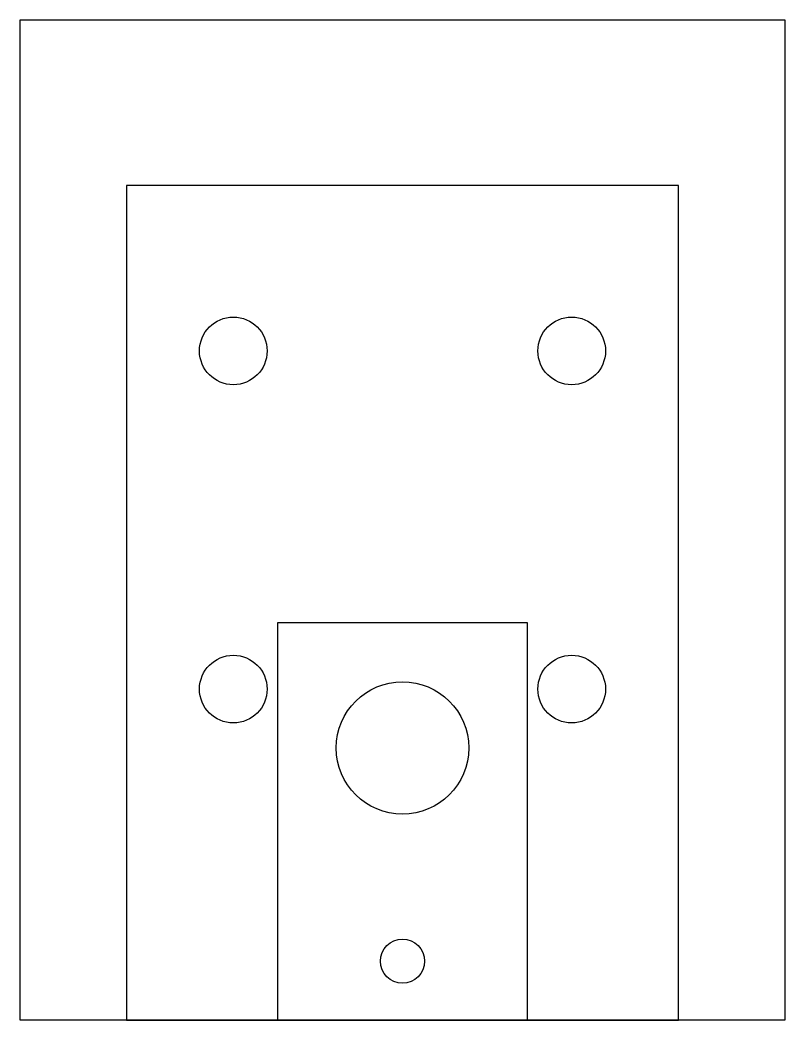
# Model space of a CAD drawing. Header units: inches. Extents: x 0 to 52, y 0 to 68.
import ezdxf

# ---------------------------------------------------------------- set-up
doc = ezdxf.new("R2010")
doc.units = ezdxf.units.IN
doc.header["$MEASUREMENT"] = 0
doc.layers.add('cuts', color=7, linetype='Continuous')

msp = doc.modelspace()

# ---------------------------------------------------------------- linework, layer by layer
for points in [[(52, 0), (0, 0), (0, 68), (52, 68)], [(34.5, 0), (34.5, 27), (17.5, 27), (17.5, 0)]]:
    msp.add_lwpolyline(points, close=True)
at = {"layer": 'cuts'}
msp.add_lwpolyline([(7.25, 56.75), (7.25, 0), (44.75, 0), (44.75, 56.75)], close=True, dxfattribs=at)
for centre, radius in [((14.5, 45.5), 2.3), ((37.5, 45.5), 2.3), ((14.5, 22.5), 2.3), ((37.5, 22.5), 2.3), ((26, 18.5), 4.5), ((26, 4), 1.5)]:
    msp.add_circle(centre, radius, dxfattribs=at)

doc.saveas('drawing.dxf')
